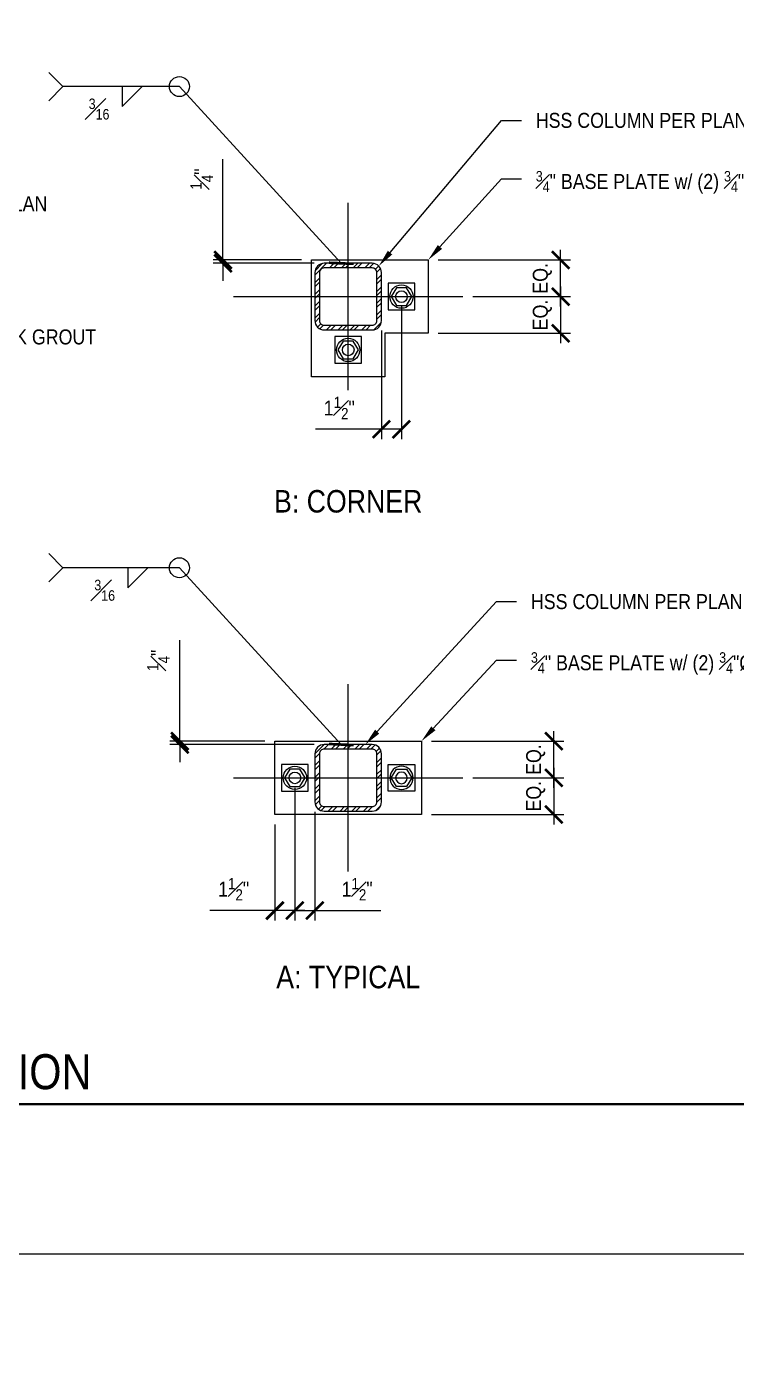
# Model space of a CAD drawing. Header units: inches. Extents: x -16404 to 14624, y -1591 to 16152.
# Drawn here: x -5697 to -5643.8, y 7972.7 to 8073.7 of the extents above; entities that cross this region are included whole.
import ezdxf
from ezdxf import colors
from ezdxf.entities.mleader import LeaderData, LeaderLine
from ezdxf.enums import TextEntityAlignment as Align
from ezdxf.math import Vec2, Vec3

# ---------------------------------------------------------------- set-up
doc = ezdxf.new("R2010")
doc.units = ezdxf.units.IN
doc.header["$LTSCALE"] = 24
doc.header["$MEASUREMENT"] = 0
doc.linetypes.add('CENTER2', pattern=[1.125, 0.75, -0.125, 0.125, -0.125])
doc.linetypes.add('CENTER4', pattern=[0.9975, 0.75, -0.06125, 0.125, -0.06125])
doc.layers.get('0').update_dxf_attribs({"linetype": 'CONTINUOUS'})
doc.layers.get('DefPoints').update_dxf_attribs({"color": 251, "linetype": 'CONTINUOUS'})
doc.layers.add('DESIGNER COMMENTS', color=221, linetype='CONTINUOUS', plot=False)
for name, color, linetype in [('S-ANNO-DIMS', 2, 'CONTINUOUS'), ('S-ANNO-NOTE', 4, 'CONTINUOUS'), ('S-SIMPSON', 2, 'CONTINUOUS'), ('S-STEEL', 4, 'CONTINUOUS')]:
    doc.layers.add(name, color=color, linetype=linetype)
doc.layers.add('S-HATCH1', color=1, linetype='CONTINUOUS', transparency=0.5)
doc.styles.add('Arial', font='arial.ttf', dxfattribs={"width": 0.85})
doc.dimstyles.new('DIM-12', dxfattribs={"dimscale": 12, "dimtxt": 0.09375, "dimasz": 0.109375, "dimexe": 0.0625, "dimexo": 0.0625, "dimgap": 0.0625, "dimtad": 1, "dimdec": 4, "dimzin": 11, "dimdsep": 46, "dimlunit": 4, "dimtxsty": 'Arial', "dimblk": 'ARCHTICK', "dimcen": 0.125, "dimclrd": 256, "dimclre": 256, "dimclrt": 4, "dimadec": 0, "dimazin": 0, "dimtfac": 0.75, "dimtdec": 4, "dimtofl": 0, "dimtmove": 0, "dimatfit": 3, "dimldrblk": 'ARCHTICK', "dimfxl": 1, "dimfrac": 1, "dimtolj": 1, "dimtzin": 11, "dimarcsym": 0})
doc.dimstyles.new('DIM-12$0', dxfattribs={"dimscale": 12, "dimtxt": 0.09375, "dimasz": 0.109375, "dimexe": 0.0625, "dimexo": 0.0625, "dimgap": 0.0625, "dimtad": 1, "dimdec": 4, "dimzin": 11, "dimdsep": 46, "dimlunit": 4, "dimtxsty": 'Arial', "dimblk": 'ARCHTICK', "dimblk1": 'ARCHTICK', "dimblk2": 'ARCHTICK', "dimsah": 1, "dimcen": 0.125, "dimdle": 0.0625, "dimclrd": 256, "dimclre": 256, "dimclrt": 4, "dimadec": 0, "dimazin": 0, "dimtfac": 0.75, "dimtdec": 4, "dimtofl": 0, "dimtmove": 0, "dimatfit": 3, "dimldrblk": 'ARCHTICK', "dimfxl": 1, "dimfrac": 1, "dimtolj": 1, "dimtzin": 11, "dimarcsym": 0})
doc.dimstyles.new('DIM-12$7', dxfattribs={"dimscale": 12, "dimtxt": 0.09375, "dimasz": 0.125, "dimexe": 0.0625, "dimexo": 0.0625, "dimgap": 0.0625, "dimtad": 1, "dimdec": 4, "dimzin": 11, "dimdsep": 46, "dimlunit": 4, "dimtxsty": 'Arial', "dimblk": 'ARCHTICK', "dimcen": 0.125, "dimclrd": 256, "dimclre": 256, "dimclrt": 4, "dimadec": 0, "dimazin": 0, "dimtfac": 0.75, "dimtdec": 4, "dimtofl": 0, "dimtmove": 0, "dimatfit": 3, "dimldrblk": 'ARCHTICK', "dimfxl": 1, "dimfrac": 1, "dimtolj": 1, "dimtzin": 11, "dimarcsym": 0})

# ---------------------------------------------------------------- blocks, each defined once
blk = doc.blocks.new('*U285')
at = {"const_width": 0.188}
blk.add_lwpolyline([(4.5, 0), (174.42, 0)], dxfattribs=at)
at = {"style": 'Arial', "width": 0.85}
for tag, p in [('DWG_TITLE_1', (7.5, 6.19)), ('DWG_TITLE_2', (7.5, 2.44))]:
    blk.add_attdef(tag, text='', height=2.62, dxfattribs=at).set_placement(p, align=Align.MIDDLE_LEFT)
blk.add_attdef('#', text='', height=3, dxfattribs=at).set_placement((0, 0), align=Align.MIDDLE_CENTER)
blk.add_attdef('SCALE', text='', height=1.12, dxfattribs=at).set_placement((173.29, -1.12), align=Align.TOP_RIGHT)
blk = doc.blocks.new('_ARCHTICK')
at = {"color": 0, "linetype": 'ByBlock', "const_width": 0.15}
blk.add_lwpolyline([(-0.5, -0.5), (0.5, 0.5)], dxfattribs=at)
blk = doc.blocks.new('*D792')
at = {"layer": 'DefPoints', "color": 0, "transparency": 16777216}
for p in [(8272.25, 2691.49), (8269.13, 2688.74), (8279.07, 2688.74)]:
    blk.add_point(p, dxfattribs=at)
at = {"layer": 'S-ANNO-DIMS', "lineweight": -2, "transparency": 16777216}
for p, q in [((8279.07, 2692.24), (8279.07, 2687.99)), ((8273, 2691.49), (8279.82, 2691.49)), ((8269.88, 2688.74), (8279.82, 2688.74))]:
    blk.add_line(p, q, dxfattribs=at)
at = {"layer": 'S-ANNO-DIMS', "lineweight": -2, "transparency": 16777216, "xscale": 1.3125, "yscale": 1.3125, "zscale": 1.3125}
for p, rotation in [((8279.07, 2691.49), 90), ((8279.07, 2688.74), 270)]:
    blk.add_blockref('_ARCHTICK', p, dxfattribs=dict(at, rotation=rotation))
at = {"layer": 'S-ANNO-DIMS', "color": 4, "transparency": 16777216, "insert": (8277.71, 2690.11), "char_height": 1.125, "attachment_point": 5, "rotation": 90, "style": 'Arial'}
blk.add_mtext('\\A1;EQ.', dxfattribs=at)
blk = doc.blocks.new('*D793')
at = {"layer": 'DefPoints', "color": 0, "transparency": 16777216}
for p in [(8269.13, 2694.24), (8279.07, 2694.24), (8272.25, 2691.49)]:
    blk.add_point(p, dxfattribs=at)
at = {"layer": 'S-ANNO-DIMS', "lineweight": -2, "transparency": 16777216}
for p, q in [((8269.88, 2694.24), (8279.82, 2694.24)), ((8279.07, 2690.74), (8279.07, 2694.99)), ((8273, 2691.49), (8279.82, 2691.49))]:
    blk.add_line(p, q, dxfattribs=at)
at = {"layer": 'S-ANNO-DIMS', "lineweight": -2, "transparency": 16777216, "xscale": 1.3125, "yscale": 1.3125, "zscale": 1.3125}
for p, rotation in [((8279.07, 2694.24), 90), ((8279.07, 2691.49), 270)]:
    blk.add_blockref('_ARCHTICK', p, dxfattribs=dict(at, rotation=rotation))
at = {"layer": 'S-ANNO-DIMS', "color": 4, "transparency": 16777216, "insert": (8277.71, 2692.86), "char_height": 1.125, "attachment_point": 5, "rotation": 90, "style": 'Arial'}
blk.add_mtext('\\A1;EQ.', dxfattribs=at)
blk = doc.blocks.new('*D794')
at = {"layer": 'DefPoints', "color": 0, "transparency": 16777216}
for p in [(8258.13, 2694.24), (8250.98, 2693.99), (8261.83, 2693.99)]:
    blk.add_point(p, dxfattribs=at)
at = {"layer": 'S-ANNO-DIMS', "lineweight": -2, "transparency": 16777216}
for p, q in [((8250.98, 2694.24), (8250.98, 2701.81)), ((8257.38, 2694.24), (8250.23, 2694.24)), ((8261.08, 2693.99), (8250.23, 2693.99)), ((8250.98, 2693.99), (8250.98, 2692.67))]:
    blk.add_line(p, q, dxfattribs=at)
at = {"layer": 'S-ANNO-DIMS', "lineweight": -2, "transparency": 16777216, "xscale": 1.3125, "yscale": 1.3125, "zscale": 1.3125}
for p, rotation in [((8250.98, 2694.24), 270), ((8250.98, 2693.99), 90)]:
    blk.add_blockref('_ARCHTICK', p, dxfattribs=dict(at, rotation=rotation))
at = {"layer": 'S-ANNO-DIMS', "color": 4, "transparency": 16777216, "insert": (8249.38, 2700.31), "char_height": 1.125, "attachment_point": 5, "rotation": 90, "style": 'Arial'}
blk.add_mtext('\\A1;{\\H0.75x;\\S1#4;}"', dxfattribs=at)
blk = doc.blocks.new('*D795')
at = {"layer": 'DefPoints', "color": 0, "transparency": 16777216}
for p in [(8272.25, 2727.6), (8269.64, 2724.85), (8279.58, 2724.85)]:
    blk.add_point(p, dxfattribs=at)
at = {"layer": 'S-ANNO-DIMS', "lineweight": -2, "transparency": 16777216}
for p, q in [((8273, 2727.6), (8280.33, 2727.6)), ((8279.58, 2728.35), (8279.58, 2724.1)), ((8270.39, 2724.85), (8280.33, 2724.85))]:
    blk.add_line(p, q, dxfattribs=at)
at = {"layer": 'S-ANNO-DIMS', "lineweight": -2, "transparency": 16777216, "xscale": 1.3125, "yscale": 1.3125, "zscale": 1.3125}
for p, rotation in [((8279.58, 2727.6), 90), ((8279.58, 2724.85), 270)]:
    blk.add_blockref('_ARCHTICK', p, dxfattribs=dict(at, rotation=rotation))
at = {"layer": 'S-ANNO-DIMS', "color": 4, "transparency": 16777216, "insert": (8278.21, 2726.22), "char_height": 1.125, "attachment_point": 5, "rotation": 90, "style": 'Arial'}
blk.add_mtext('\\A1;EQ.', dxfattribs=at)
blk = doc.blocks.new('*D796')
at = {"layer": 'DefPoints', "color": 0, "transparency": 16777216}
for p in [(8269.64, 2730.35), (8279.58, 2730.35), (8272.25, 2727.6)]:
    blk.add_point(p, dxfattribs=at)
at = {"layer": 'S-ANNO-DIMS', "lineweight": -2, "transparency": 16777216}
for p, q in [((8279.58, 2726.85), (8279.58, 2731.1)), ((8270.39, 2730.35), (8280.33, 2730.35)), ((8273, 2727.6), (8280.33, 2727.6))]:
    blk.add_line(p, q, dxfattribs=at)
at = {"layer": 'S-ANNO-DIMS', "lineweight": -2, "transparency": 16777216, "xscale": 1.3125, "yscale": 1.3125, "zscale": 1.3125}
for p, rotation in [((8279.58, 2730.35), 90), ((8279.58, 2727.6), 270)]:
    blk.add_blockref('_ARCHTICK', p, dxfattribs=dict(at, rotation=rotation))
at = {"layer": 'S-ANNO-DIMS', "color": 4, "transparency": 16777216, "insert": (8278.21, 2728.97), "char_height": 1.125, "attachment_point": 5, "rotation": 90, "style": 'Arial'}
blk.add_mtext('\\A1;EQ.', dxfattribs=at)
blk = doc.blocks.new('*D797')
at = {"layer": 'DefPoints', "color": 0, "transparency": 16777216}
for p in [(8254.23, 2730.1), (8260.88, 2730.35), (8261.83, 2730.1)]:
    blk.add_point(p, dxfattribs=at)
at = {"layer": 'S-ANNO-DIMS', "lineweight": -2, "transparency": 16777216}
for p, q in [((8254.23, 2730.35), (8254.23, 2737.92)), ((8260.13, 2730.35), (8253.48, 2730.35)), ((8261.08, 2730.1), (8253.48, 2730.1)), ((8254.23, 2730.1), (8254.23, 2728.78))]:
    blk.add_line(p, q, dxfattribs=at)
at = {"layer": 'S-ANNO-DIMS', "lineweight": -2, "transparency": 16777216, "xscale": 1.3125, "yscale": 1.3125, "zscale": 1.3125}
for p, rotation in [((8254.23, 2730.35), 270), ((8254.23, 2730.1), 90)]:
    blk.add_blockref('_ARCHTICK', p, dxfattribs=dict(at, rotation=rotation))
at = {"layer": 'S-ANNO-DIMS', "color": 4, "transparency": 16777216, "insert": (8252.63, 2736.42), "char_height": 1.125, "attachment_point": 5, "rotation": 90, "style": 'Arial'}
blk.add_mtext('\\A1;{\\H0.75x;\\S1#4;}"', dxfattribs=at)
blk = doc.blocks.new('*U3377')
blk.add_lwpolyline([(-0.38, 0.66), (-0.77, 0), (-0.38, -0.66), (0.38, -0.66), (0.77, 0), (0.38, 0.66)], close=True)
for radius in [0.875, 0.438]:
    blk.add_circle((0, 0), radius)
blk = doc.blocks.new('*D802')
at = {"layer": 'DefPoints', "color": 0, "transparency": 16777216}
for p in [(8259.63, 2691.49), (8261.13, 2689.68), (8259.63, 2681.53)]:
    blk.add_point(p, dxfattribs=at)
at = {"layer": 'S-ANNO-DIMS', "lineweight": -2, "transparency": 16777216}
for p, q in [((8259.63, 2690.74), (8259.63, 2680.78)), ((8261.13, 2688.93), (8261.13, 2680.78)), ((8259.63, 2681.53), (8261.88, 2681.53)), ((8261.13, 2681.53), (8266.09, 2681.53))]:
    blk.add_line(p, q, dxfattribs=at)
at = {"layer": 'S-ANNO-DIMS', "lineweight": -2, "transparency": 16777216, "xscale": 1.3125, "yscale": 1.3125, "zscale": 1.3125, "rotation": 180}
blk.add_blockref('_ARCHTICK', (8259.63, 2681.53), dxfattribs=at)
at = {"layer": 'S-ANNO-DIMS', "lineweight": -2, "transparency": 16777216, "xscale": 1.3125, "yscale": 1.3125, "zscale": 1.3125}
blk.add_blockref('_ARCHTICK', (8261.13, 2681.53), dxfattribs=at)
at = {"layer": 'S-ANNO-DIMS', "color": 4, "transparency": 16777216, "insert": (8264.3, 2683.13), "char_height": 1.125, "attachment_point": 5, "style": 'Arial'}
blk.add_mtext('\\A1;1{\\H0.75x;\\S1#2;}"', dxfattribs=at)
blk = doc.blocks.new('*D803')
at = {"layer": 'DefPoints', "color": 0, "transparency": 16777216}
for p in [(8259.63, 2691.49), (8258.13, 2688.74), (8258.13, 2681.53)]:
    blk.add_point(p, dxfattribs=at)
at = {"layer": 'S-ANNO-DIMS', "lineweight": -2, "transparency": 16777216}
for p, q in [((8259.63, 2690.74), (8259.63, 2680.78)), ((8258.13, 2687.99), (8258.13, 2680.78)), ((8258.13, 2681.53), (8253.24, 2681.53)), ((8260.38, 2681.53), (8258.13, 2681.53))]:
    blk.add_line(p, q, dxfattribs=at)
at = {"layer": 'S-ANNO-DIMS', "lineweight": -2, "transparency": 16777216, "xscale": 1.3125, "yscale": 1.3125, "zscale": 1.3125, "rotation": 180}
blk.add_blockref('_ARCHTICK', (8258.13, 2681.53), dxfattribs=at)
at = {"layer": 'S-ANNO-DIMS', "lineweight": -2, "transparency": 16777216, "xscale": 1.3125, "yscale": 1.3125, "zscale": 1.3125}
blk.add_blockref('_ARCHTICK', (8259.63, 2681.53), dxfattribs=at)
at = {"layer": 'S-ANNO-DIMS', "color": 4, "transparency": 16777216, "insert": (8255.03, 2683.13), "char_height": 1.125, "attachment_point": 5, "style": 'Arial'}
blk.add_mtext('\\A1;1{\\H0.75x;\\S1#2;}"', dxfattribs=at)
blk = doc.blocks.new('*D804')
at = {"layer": 'DefPoints', "color": 0, "transparency": 16777216}
for p in [(8267.63, 2727.6), (8266.13, 2725.8), (8267.63, 2717.64)]:
    blk.add_point(p, dxfattribs=at)
at = {"layer": 'S-ANNO-DIMS', "lineweight": -2, "transparency": 16777216}
for p, q in [((8267.63, 2726.85), (8267.63, 2716.89)), ((8266.13, 2725.05), (8266.13, 2716.89)), ((8266.13, 2717.64), (8261.17, 2717.64)), ((8267.63, 2717.64), (8265.38, 2717.64))]:
    blk.add_line(p, q, dxfattribs=at)
at = {"layer": 'S-ANNO-DIMS', "lineweight": -2, "transparency": 16777216, "xscale": 1.3125, "yscale": 1.3125, "zscale": 1.3125, "rotation": 180}
blk.add_blockref('_ARCHTICK', (8266.13, 2717.64), dxfattribs=at)
at = {"layer": 'S-ANNO-DIMS', "lineweight": -2, "transparency": 16777216, "xscale": 1.3125, "yscale": 1.3125, "zscale": 1.3125}
blk.add_blockref('_ARCHTICK', (8267.63, 2717.64), dxfattribs=at)
at = {"layer": 'S-ANNO-DIMS', "color": 4, "transparency": 16777216, "insert": (8262.96, 2719.24), "char_height": 1.125, "attachment_point": 5, "style": 'Arial'}
blk.add_mtext('\\A1;1{\\H0.75x;\\S1#2;}"', dxfattribs=at)
blk = doc.blocks.new('HSS5x5x0-375')
at = {"layer": 'S-HATCH1'}
h = blk.add_hatch(dxfattribs=at)
h.set_pattern_fill('STEEL', color=256, scale=5, style=0)
h.set_pattern_definition([(45, (-834.34226, -599.90463), (-0.44194174, 0.44194174), []), (45, (-834.34226, -599.59213), (-0.44194174, 0.44194174), [])])
edge = h.paths.add_edge_path(flags=16)
edge.add_line((-1.802, -2.151), (1.802, -2.151))
edge.add_arc((1.802, -1.802), 0.349, 270, 360)
edge.add_line((2.151, -1.802), (2.151, 1.802))
edge.add_arc((1.802, 1.802), 0.349, 360, 450)
edge.add_line((1.802, 2.151), (-1.802, 2.151))
edge.add_arc((-1.802, 1.802), 0.349, 90, 180)
edge.add_line((-2.151, 1.802), (-2.151, -1.802))
edge.add_arc((-1.802, -1.802), 0.349, 180, 270)
edge = h.paths.add_edge_path()
edge.add_line((-1.802, -2.5), (1.802, -2.5))
edge.add_arc((1.802, -1.802), 0.698, 270, 360)
edge.add_line((2.5, -1.802), (2.5, 1.802))
edge.add_arc((1.802, 1.802), 0.698, 360, 450)
edge.add_line((1.802, 2.5), (-1.802, 2.5))
edge.add_arc((-1.802, 1.802), 0.698, 90, 180)
edge.add_line((-2.5, 1.802), (-2.5, -1.802))
edge.add_arc((-1.802, -1.802), 0.698, 180, 270)
at = {"layer": 'S-STEEL'}
for points in [[(-1.802, -2.5), (1.802, -2.5, 0.4142136), (2.5, -1.802), (2.5, 1.802, 0.4142136), (1.802, 2.5), (-1.802, 2.5, 0.4142136), (-2.5, 1.802), (-2.5, -1.802, 0.4142136)], [(-1.802, -2.151), (1.802, -2.151, 0.4142136), (2.151, -1.802), (2.151, 1.802, 0.4142136), (1.802, 2.151), (-1.802, 2.151, 0.4142136), (-2.151, 1.802), (-2.151, -1.802, 0.4142136)]]:
    blk.add_lwpolyline(points, format="xyb", close=True, dxfattribs=at)
blk = doc.blocks.new('HSS COLUMN BASE PLATE CONNECTION')
at = {"layer": 'S-ANNO-DIMS', "color": 1, "linetype": 'CENTER2'}
blk.add_line((80.67273, 24.48686), (97.91076, 24.48686), dxfattribs=at)
at = {"layer": 'S-ANNO-NOTE', "color": 1, "linetype": 'CENTER4'}
for p, q in [((89.29175, 53.57011), (89.29175, 67.62392)), ((80.67273, 60.59702), (97.91076, 60.59702)), ((89.29175, 17.45995), (89.29175, 31.51377))]:
    blk.add_line(p, q, dxfattribs=at)
at = {"layer": 'S-ANNO-NOTE'}
for points in [[(66.81208, 75.29933), (67.87274, 76.35999), (66.81208, 77.42065)], [(72.32703, 76.35999), (72.32703, 74.85999), (73.82703, 76.35999)], [(66.81208, 39.18918), (67.87274, 40.24984), (66.81208, 41.3105)], [(72.74832, 40.24984), (72.74832, 38.74984), (74.24832, 40.24984)]]:
    blk.add_lwpolyline(points, dxfattribs=at)
for centre in [(76.61806, 76.35999), (76.61806, 40.24984)]:
    blk.add_circle(centre, 0.75, dxfattribs=at)
at = {"layer": 'S-SIMPSON'}
for points in [[(92.29175, 59.59702), (94.29175, 59.59702), (94.29175, 61.59702), (92.29175, 61.59702)], [(88.29175, 55.59702), (90.29175, 55.59702), (90.29175, 57.59702), (88.29175, 57.59702)], [(84.29175, 23.48686), (86.29175, 23.48686), (86.29175, 25.48686), (84.29175, 25.48686)], [(94.29175, 23.48686), (92.29175, 23.48686), (92.29175, 25.48686), (94.29175, 25.48686)]]:
    blk.add_lwpolyline(points, close=True, dxfattribs=at)
at = {"layer": 'S-STEEL'}
for points in [[(86.54175, 63.34702), (95.29944, 63.34702), (95.29944, 57.84702), (92.04175, 57.84702), (92.04175, 54.58932), (86.54175, 54.58932)], [(83.79175, 27.23686), (94.79175, 27.23686), (94.79175, 21.73686), (83.79175, 21.73686)]]:
    blk.add_lwpolyline(points, close=True, dxfattribs=at)
at = {"layer": 'S-SIMPSON'}
for p in [(93.29175, 60.59702), (89.29175, 56.59702), (85.29175, 24.48686)]:
    blk.add_blockref('*U3377', p, dxfattribs=at)
at = {"layer": 'S-SIMPSON', "xscale": -1}
blk.add_blockref('*U3377', (93.29175, 24.48686), dxfattribs=at)
at = {"layer": 'S-STEEL'}
for p in [(89.29175, 60.59702), (89.29175, 24.48686)]:
    blk.add_blockref('HSS5x5x0-375', p, dxfattribs=at)
at = {"layer": 'S-ANNO-NOTE', "char_height": 1.125, "width": 3.6570708, "attachment_point": 3, "style": 'Arial'}
for insert in [(71.36664, 75.46035), (71.78793, 39.3502)]:
    blk.add_mtext('\\A1;{\\H0.7x;\\S3#16;}', dxfattribs=dict(at, insert=insert))
at = {"layer": 'S-ANNO-NOTE', "color": 6, "char_height": 1.6875, "style": 'Arial'}
for s, insert, width, attachment_point in [('\\A1;B: CORNER', (89.29175, 45.22809), 33.3125, 5), ('\\A1;A: TYPICAL', (89.29175, 8.67545), 24.9404547, 8)]:
    blk.add_mtext(s, dxfattribs=dict(at, insert=insert, width=width, attachment_point=attachment_point))
at = {"layer": 'S-ANNO-DIMS'}
for base, p1, p2, picture, middle in [((79.88996, 63.09702), (86.54175, 63.34702), (87.48975, 63.09702), '*D797', (79.88996, 69.42246)), ((76.63996, 26.98686), (83.79175, 27.23686), (87.48975, 26.98686), '*D794', (76.63996, 33.31231))]:
    dim = blk.add_linear_dim(base=base, p1=p1, p2=p2, angle=90, dimstyle='DIM-12$0', dxfattribs=at)
    dim.commit()
    dim.dimension.update_dxf_attribs({"geometry": picture, "text_midpoint": middle, "dimtype": 128, "insert": (-8174.33841, -2667)})
for base, p1, p2, angle, picture, middle in [((105.24107, 63.34702), (97.91076, 60.59702), (95.29944, 63.34702), 90, '*D796', (105.24107, 61.97202)), ((105.24107, 57.84702), (97.91076, 60.59702), (95.29944, 57.84702), 270, '*D795', (105.24107, 59.22202)), ((104.73337, 27.23686), (97.91076, 24.48686), (94.79175, 27.23686), 90, '*D793', (104.73337, 25.86186)), ((104.73337, 21.73686), (97.91076, 24.48686), (94.79175, 21.73686), 270, '*D792', (104.73337, 23.11186))]:
    dim = blk.add_linear_dim(base=base, p1=p1, p2=p2, angle=angle, text='EQ.', dimstyle='DIM-12$0', dxfattribs=at)
    dim.commit()
    dim.dimension.update_dxf_attribs({"geometry": picture, "text_midpoint": middle, "dimtype": 128, "insert": (-8174.33841, -2667)})
for base, p1, p2, picture, middle in [((93.29175, 50.64286), (91.79175, 58.79502), (93.29175, 60.59702), '*D804', (88.62099, 50.64286)), ((85.29175, 14.53271), (86.79175, 22.68486), (85.29175, 24.48686), '*D802', (89.9625, 14.53271))]:
    dim = blk.add_linear_dim(base=base, p1=p1, p2=p2, dimstyle='DIM-12$0', dxfattribs=at)
    dim.commit()
    dim.dimension.update_dxf_attribs({"geometry": picture, "text_midpoint": middle, "dimtype": 128, "insert": (-8174.33841, -2667)})
dim = blk.add_linear_dim(base=(83.79175, 14.53271), p1=(85.29175, 24.48686), p2=(83.79175, 21.73686), dimstyle='DIM-12$0', dxfattribs=at)
dim.commit()
dim.dimension.update_dxf_attribs({"geometry": '*D803', "text_midpoint": (80.69051, 16.12991), "insert": (-8174.33841, -2667)})
at = {"layer": 'S-ANNO-NOTE'}
for points, dimstyle in [([(88.77061, 63.09702), (76.61806, 76.35999), (67.87274, 76.35999)], 'DIM-12$7'), ([(88.77061, 26.98686), (76.61806, 40.24984), (67.87274, 40.24984)], 'DIM-12')]:
    blk.add_leader(points, dimstyle=dimstyle, override={"dimasz": 0.109375, "dimclrd": 2}, dxfattribs=at)
ml = blk.add_multileader_mtext('Standard', dxfattribs=at)
ml.set_content('HSS COLUMN PER PLAN', color=4, style='Arial')
ml.set_leader_properties(color=2)
ml.build(insert=Vec2(0, 0))
ml.multileader.update_dxf_attribs({"dogleg_length": 0.36, "arrow_head_size": 1.3125, "scale": 12})
ctx = ml.context
ctx.base_point, ctx.scale, ctx.char_height, ctx.arrow_head_size, ctx.landing_gap_size, ctx.plane_origin = Vec3(102.29722, 73.82313), 12, 1.125, 1.3125, 1.08, Vec3(57.09043, 372.15795)
notes = []
notes.append((ctx, [(0, (1, 1, 0), (100.79722, 73.82313), (1, 0), 1.5, [(0, [(91.58731, 62.89258)], 0, [])])]))
ctx.mtext.insert, ctx.mtext.width, ctx.mtext.flow_direction = Vec3(103.37722, 74.38563), 13.0710673, 5
ml = blk.add_multileader_mtext('Standard', dxfattribs=at)
ml.set_content('\\A1;{\\H0.7x;\\S3#4;\\H1.4286x;" BASE PLATE w/ (2) \\H0.69999x;\\S3#4;\\H1.4286x;"%%C BOLTS}', color=4, style='Arial')
ml.set_leader_properties(color=2)
ml.build(insert=Vec2(0, 0))
ml.multileader.update_dxf_attribs({"dogleg_length": 0.36, "arrow_head_size": 1.3125, "scale": 12})
ctx = ml.context
ctx.base_point, ctx.scale, ctx.char_height, ctx.arrow_head_size, ctx.landing_gap_size, ctx.plane_origin = Vec3(102.29722, 69.43835), 12, 1.125, 1.3125, 1.08, Vec3(57.09043, 367.77317)
notes.append((ctx, [(0, (1, 1, 0), (100.79722, 69.43835), (1, 0), 1.5, [(0, [(95.29944, 63.34702)], 0, [])])]))
ctx.mtext.insert, ctx.mtext.width, ctx.mtext.flow_direction = Vec3(103.37722, 70.02349), 15.3609018, 5
ml = blk.add_multileader_mtext('Standard', dxfattribs=at)
ml.set_content('HSS COLUMN PER PLAN', color=4, style='Arial')
ml.set_leader_properties(color=2)
ml.build(insert=Vec2(0, 0))
ml.multileader.update_dxf_attribs({"dogleg_length": 0.36, "arrow_head_size": 1.3125, "scale": 12})
ctx = ml.context
ctx.base_point, ctx.scale, ctx.char_height, ctx.arrow_head_size, ctx.landing_gap_size, ctx.plane_origin = Vec3(49.73945, 67.55335), 12, 1.125, 1.3125, 1.08, Vec3(16.18747, 360.05867)
notes.append((ctx, [(0, (1, 1, 0), (48.23945, 67.55335), (1, 0), 1.5, [(0, [(39.23391, 58.04839)], 0, [])])]))
ctx.mtext.insert, ctx.mtext.width, ctx.mtext.flow_direction = Vec3(50.81945, 68.12544), 15.7874181, 5
ml = blk.add_multileader_mtext('Standard', dxfattribs=at)
ml.set_content('\\A1;1{\\H0.7x;\\S1#2;\\H1.4286x;" MAX NON-SHRINK GROUT}', color=4, style='Arial')
ml.set_leader_properties(color=2)
ml.build(insert=Vec2(0, 0))
ml.multileader.update_dxf_attribs({"dogleg_length": 0.36, "arrow_head_size": 1.3125, "scale": 12})
ctx = ml.context
ctx.base_point, ctx.scale, ctx.char_height, ctx.arrow_head_size, ctx.landing_gap_size, ctx.plane_origin = Vec3(49.73945, 57.78826), 12, 1.125, 1.3125, 1.08, Vec3(16.18747, 350.29358)
notes.append((ctx, [(0, (1, 1, 0), (48.23945, 57.78826), (1, 0), 1.5, [(0, [(42.99158, 50.70783)], 0, [])])]))
ctx.mtext.insert, ctx.mtext.width, ctx.mtext.flow_direction = Vec3(50.81945, 58.36035), 19.4091777, 5
ml = blk.add_multileader_mtext('Standard', dxfattribs=at)
ml.set_content('HSS COLUMN PER PLAN', color=4, style='Arial')
ml.set_leader_properties(color=2)
ml.build(insert=Vec2(0, 0))
ml.multileader.update_dxf_attribs({"dogleg_length": 0.36, "arrow_head_size": 1.3125, "scale": 12})
ctx = ml.context
ctx.base_point, ctx.scale, ctx.char_height, ctx.arrow_head_size, ctx.landing_gap_size, ctx.plane_origin = Vec3(101.93263, 37.71297), 12, 1.125, 1.3125, 1.08, Vec3(56.72584, 336.04779)
notes.append((ctx, [(0, (1, 1, 0), (100.43263, 37.71297), (1, 0), 1.5, [(0, [(90.57861, 26.98686)], 0, [])])]))
ctx.mtext.insert, ctx.mtext.width, ctx.mtext.flow_direction = Vec3(103.01263, 38.27547), 13.8708029, 5
ml = blk.add_multileader_mtext('Standard', dxfattribs=at)
ml.set_content('\\A1;{\\H0.7x;\\S3#4;\\H1.4286x;" BASE PLATE }w/ (2) {\\H0.69999x;\\S3#4;\\H1.4286x;"%%C BOLTS}', color=4, style='Arial')
ml.set_leader_properties(color=2)
ml.build(insert=Vec2(0, 0))
ml.multileader.update_dxf_attribs({"dogleg_length": 0.36, "arrow_head_size": 1.3125, "scale": 12})
ctx = ml.context
ctx.base_point, ctx.scale, ctx.char_height, ctx.arrow_head_size, ctx.landing_gap_size, ctx.plane_origin = Vec3(101.93263, 33.3282), 12, 1.125, 1.3125, 1.08, Vec3(56.72584, 331.66302)
notes.append((ctx, [(0, (1, 1, 0), (100.43263, 33.3282), (1, 0), 1.5, [(0, [(94.79175, 27.23686)], 0, [])])]))
ctx.mtext.insert, ctx.mtext.width, ctx.mtext.flow_direction = Vec3(103.01263, 33.91334), 16.8247967, 5
for ctx, leaders in notes:
    for number, flags, end, landing, length, lines in leaders:
        leader = LeaderData()
        leader.index, (leader.has_last_leader_line, leader.has_dogleg_vector, leader.attachment_direction) = number, flags
        leader.last_leader_point, leader.dogleg_vector, leader.dogleg_length = Vec3(end), Vec3(landing), length
        for number, points, colour, breaks in lines:
            line = LeaderLine()
            line.index, line.vertices, line.color, line.breaks = number, Vec3.list(points), colors.encode_raw_color(colour), breaks
            leader.lines.append(line)
        ctx.leaders.append(leader)

msp = doc.modelspace()

# ---------------------------------------------------------------- linework, layer by layer
at = {"layer": 'DESIGNER COMMENTS'}
msp.add_lwpolyline([(-5771.05647, 8093.70321), (-5478.55338, 8093.70321), (-5478.55338, 7981.57805), (-5771.05647, 7981.57805)], close=True, dxfattribs=at)

# ---------------------------------------------------------------- block references
at = {"layer": 'S-ANNO-NOTE'}
msp.add_blockref('HSS COLUMN BASE PLATE CONNECTION', (-5762.20554, 7992.82611), dxfattribs=at)
ref = msp.add_blockref('*U285', (-5762.20554, 7992.82611), dxfattribs=at)
ref.add_attrib('DWG_TITLE_2', 'HSS COLUMN BASE PLATE CONNECTION', dxfattribs={"layer": '0', "height": 2.625, "style": 'Arial', "width": 0.85}).set_placement((-5754.70554, 7995.26361), align=Align.MIDDLE_LEFT)

# ---------------------------------------------------------------- leaders
at = {"layer": 'DESIGNER COMMENTS'}
ml = msp.add_multileader_mtext('Standard', dxfattribs=at)
ml.set_content('{\\L\\C256;NEW}', color=4, style='Arial')
ml.set_leader_properties(color=2)
ml.build(insert=Vec2(0, 0))
ml.multileader.update_dxf_attribs({"dogleg_length": 0.36, "arrow_head_size": 1.3125, "scale": 12})
ctx = ml.context
ctx.base_point, ctx.scale, ctx.char_height, ctx.arrow_head_size, ctx.landing_gap_size, ctx.plane_origin = Vec3(-5763.54033, 8768.81856), 12, 3, 1.3125, 1.08, Vec3(-5804.78309, 8473.68794)
notes = []
notes.append((ctx, [(0, (0, 0, 0), (0, 0), (1, 0), 1, [])]))
ctx.mtext.insert, ctx.mtext.width, ctx.mtext.flow_direction = Vec3(-5762.46033, 8770.61856), 16.4652379, 5
ml = msp.add_multileader_mtext('Standard', dxfattribs=at)
ml.set_content('{\\L\\C256;NEW}', color=4, style='Arial')
ml.set_leader_properties(color=2)
ml.build(insert=Vec2(0, 0))
ml.multileader.update_dxf_attribs({"dogleg_length": 0.36, "arrow_head_size": 1.3125, "scale": 12})
ctx = ml.context
ctx.base_point, ctx.scale, ctx.char_height, ctx.arrow_head_size, ctx.landing_gap_size, ctx.plane_origin = Vec3(-5678.54284, 8768.81856), 12, 3, 1.3125, 1.08, Vec3(-5719.78561, 8473.68794)
notes.append((ctx, [(0, (0, 0, 0), (0, 0), (1, 0), 1, [])]))
ctx.mtext.insert, ctx.mtext.width, ctx.mtext.flow_direction = Vec3(-5677.46284, 8770.61856), 16.4652379, 5
ml = msp.add_multileader_mtext('Standard', dxfattribs=at)
ml.set_content('{\\L\\C256;OLD}', color=4, style='Arial')
ml.set_leader_properties(color=2)
ml.build(insert=Vec2(0, 0))
ml.multileader.update_dxf_attribs({"dogleg_length": 0.36, "arrow_head_size": 1.3125, "scale": 12})
ctx = ml.context
ctx.base_point, ctx.scale, ctx.char_height, ctx.arrow_head_size, ctx.landing_gap_size, ctx.plane_origin = Vec3(-5663.96801, 8571.26671), 12, 3, 1.3125, 1.08, Vec3(-5705.21077, 8275.0111)
notes.append((ctx, [(0, (0, 0, 0), (0, 0), (1, 0), 1, [])]))
ctx.mtext.insert, ctx.mtext.width, ctx.mtext.flow_direction = Vec3(-5662.88801, 8571.94171), 16.4652379, 5
ml = msp.add_multileader_mtext('Standard', dxfattribs=at)
ml.set_content('{\\L\\C256;OLD}', color=4, style='Arial')
ml.set_leader_properties(color=2)
ml.build(insert=Vec2(0, 0))
ml.multileader.update_dxf_attribs({"dogleg_length": 0.36, "arrow_head_size": 1.3125, "scale": 12})
ctx = ml.context
ctx.base_point, ctx.scale, ctx.char_height, ctx.arrow_head_size, ctx.landing_gap_size, ctx.plane_origin = Vec3(-5762.56125, 8560.23359), 12, 3, 1.3125, 1.08, Vec3(-5803.80401, 8263.97797)
notes.append((ctx, [(0, (0, 0, 0), (0, 0), (1, 0), 1, [])]))
ctx.mtext.insert, ctx.mtext.width, ctx.mtext.flow_direction = Vec3(-5761.48125, 8560.90859), 16.4652379, 5
ml = msp.add_multileader_mtext('Standard', dxfattribs=at)
ml.set_content('{\\L\\C256;OLD}', color=4, style='Arial')
ml.set_leader_properties(color=2)
ml.build(insert=Vec2(0, 0))
ml.multileader.update_dxf_attribs({"dogleg_length": 0.36, "arrow_head_size": 1.3125, "scale": 12})
ctx = ml.context
ctx.base_point, ctx.scale, ctx.char_height, ctx.arrow_head_size, ctx.landing_gap_size, ctx.plane_origin = Vec3(-5763.12358, 8352.83877), 12, 3, 1.3125, 1.08, Vec3(-5804.36634, 8056.58316)
notes.append((ctx, [(0, (0, 0, 0), (0, 0), (1, 0), 1, [])]))
ctx.mtext.insert, ctx.mtext.width, ctx.mtext.flow_direction = Vec3(-5762.04358, 8353.51377), 16.4652379, 5
ml = msp.add_multileader_mtext('Standard', dxfattribs=at)
ml.set_content('{\\L\\C256;NEW}', color=4, style='Arial')
ml.set_leader_properties(color=2)
ml.build(insert=Vec2(0, 0))
ml.multileader.update_dxf_attribs({"dogleg_length": 0.36, "arrow_head_size": 1.3125, "scale": 12})
ctx = ml.context
ctx.base_point, ctx.scale, ctx.char_height, ctx.arrow_head_size, ctx.landing_gap_size, ctx.plane_origin = Vec3(-5763.12358, 8238.75153), 12, 3, 1.3125, 1.08, Vec3(-5804.36634, 7943.62091)
notes.append((ctx, [(0, (0, 0, 0), (0, 0), (1, 0), 1, [])]))
ctx.mtext.insert, ctx.mtext.width, ctx.mtext.flow_direction = Vec3(-5762.04358, 8240.55153), 16.4652379, 5
for ctx, leaders in notes:
    for number, flags, end, landing, length, lines in leaders:
        leader = LeaderData()
        leader.index, (leader.has_last_leader_line, leader.has_dogleg_vector, leader.attachment_direction) = number, flags
        leader.last_leader_point, leader.dogleg_vector, leader.dogleg_length = Vec3(end), Vec3(landing), length
        for number, points, colour, breaks in lines:
            line = LeaderLine()
            line.index, line.vertices, line.color, line.breaks = number, Vec3.list(points), colors.encode_raw_color(colour), breaks
            leader.lines.append(line)
        ctx.leaders.append(leader)

doc.saveas('drawing.dxf')
